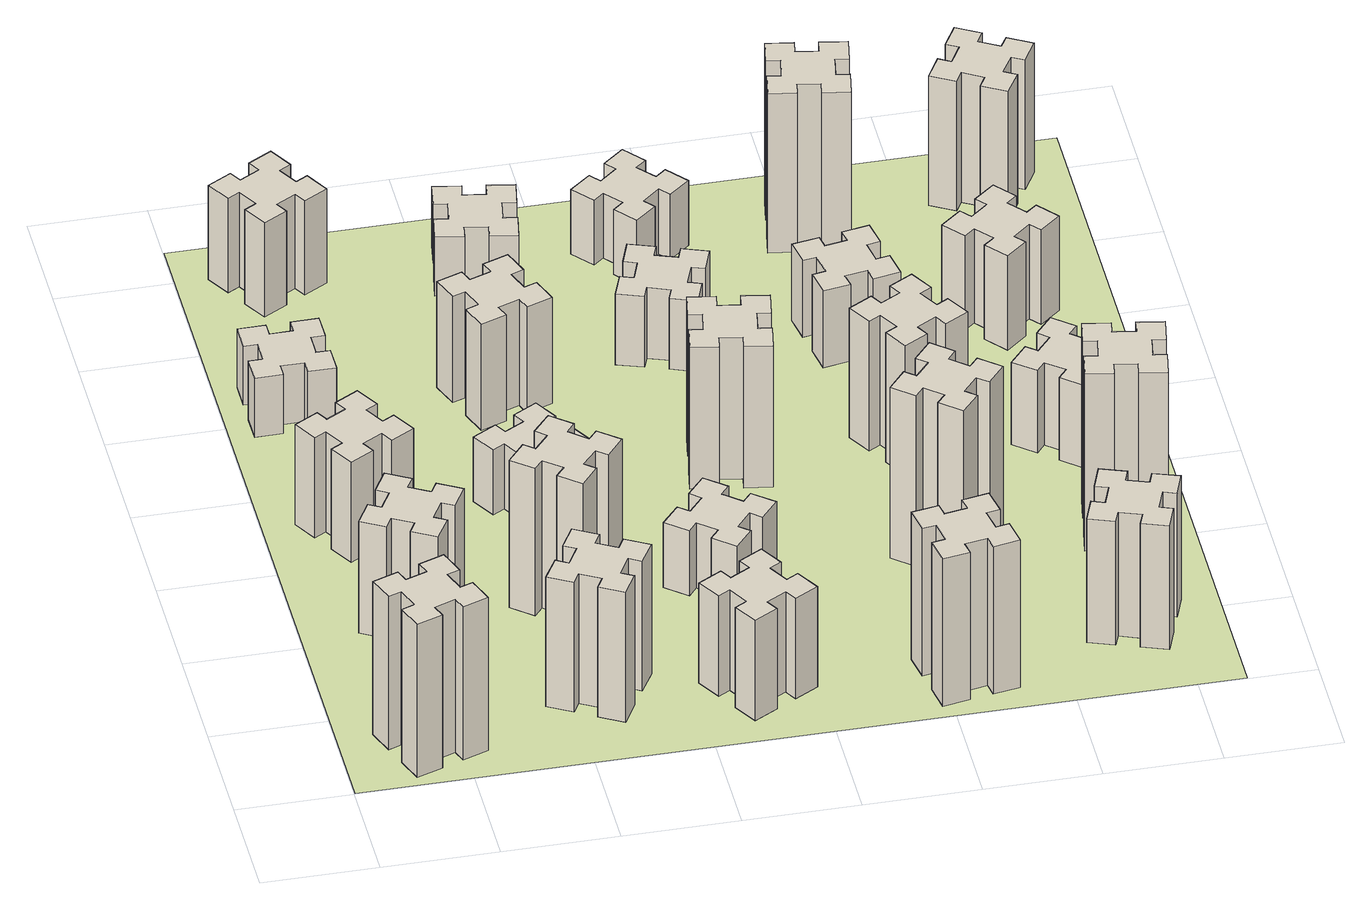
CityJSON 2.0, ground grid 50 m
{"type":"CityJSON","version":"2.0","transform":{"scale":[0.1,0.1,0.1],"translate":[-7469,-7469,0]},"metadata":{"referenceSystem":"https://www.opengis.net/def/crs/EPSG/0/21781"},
"CityObjects":{
"building1":{"type":"Building","attributes":{"class":"1000","function":"1000","usage":"1000","yearOfConstruction":2016,"roofType":"1000","measuredHeight":78,"storeysAboveGround":30,"storeysBelowGround":0},"geometry":[{"type":"Solid","lod":"1","boundaries":[[[[0,1,2,3,4,5,6,7,8,9,10,11,12,13,14,15,16,17,18,19]],[[17,16,20,21]],[[16,15,22,20]],[[15,14,23,22]],[[14,13,24,23]],[[13,12,25,24]],[[12,11,26,25]],[[11,10,27,26]],[[10,9,28,27]],[[9,8,29,28]],[[8,7,30,29]],[[7,6,31,30]],[[6,5,32,31]],[[5,4,33,32]],[[4,3,34,33]],[[3,2,35,34]],[[2,1,36,35]],[[1,0,37,36]],[[0,19,38,37]],[[19,18,39,38]],[[18,17,21,39]],[[24,25,26,27,28,29,30,31,32,33,34,35,36,37,38,39,21,20,22,23]]]]}]},
"building2":{"type":"Building","attributes":{"class":"1000","function":"1000","usage":"1000","yearOfConstruction":2016,"roofType":"1000","measuredHeight":57,"storeysAboveGround":30,"storeysBelowGround":0},"geometry":[{"type":"Solid","lod":"1","boundaries":[[[[40,41,42,43,44,45,46,47,48,49,50,51,52,53,54,55,56,57,58,59]],[[57,56,60,61]],[[56,55,62,60]],[[55,54,63,62]],[[54,53,64,63]],[[53,52,65,64]],[[52,51,66,65]],[[51,50,67,66]],[[50,49,68,67]],[[49,48,69,68]],[[48,47,70,69]],[[47,46,71,70]],[[46,45,72,71]],[[45,44,73,72]],[[44,43,74,73]],[[43,42,75,74]],[[42,41,76,75]],[[41,40,77,76]],[[40,59,78,77]],[[59,58,79,78]],[[58,57,61,79]],[[64,65,66,67,68,69,70,71,72,73,74,75,76,77,78,79,61,60,62,63]]]]}]},
"building3":{"type":"Building","attributes":{"class":"1000","function":"1000","usage":"1000","yearOfConstruction":2016,"roofType":"1000","measuredHeight":51,"storeysAboveGround":30,"storeysBelowGround":0},"geometry":[{"type":"Solid","lod":"1","boundaries":[[[[80,81,82,83,84,85,86,87,88,89,90,91,92,93,94,95,96,97,98,99]],[[97,96,100,101]],[[96,95,102,100]],[[95,94,103,102]],[[94,93,104,103]],[[93,92,105,104]],[[92,91,106,105]],[[91,90,107,106]],[[90,89,108,107]],[[89,88,109,108]],[[88,87,110,109]],[[87,86,111,110]],[[86,85,112,111]],[[85,84,113,112]],[[84,83,114,113]],[[83,82,115,114]],[[82,81,116,115]],[[81,80,117,116]],[[80,99,118,117]],[[99,98,119,118]],[[98,97,101,119]],[[104,105,106,107,108,109,110,111,112,113,114,115,116,117,118,119,101,100,102,103]]]]}]},
"building4":{"type":"Building","attributes":{"class":"1000","function":"1000","usage":"1000","yearOfConstruction":2016,"roofType":"1000","measuredHeight":30,"storeysAboveGround":30,"storeysBelowGround":0},"geometry":[{"type":"Solid","lod":"1","boundaries":[[[[120,121,122,123,124,125,126,127,128,129,130,131,132,133,134,135,136,137,138,139]],[[137,136,140,141]],[[136,135,142,140]],[[135,134,143,142]],[[134,133,144,143]],[[133,132,145,144]],[[132,131,146,145]],[[131,130,147,146]],[[130,129,148,147]],[[129,128,149,148]],[[128,127,150,149]],[[127,126,151,150]],[[126,125,152,151]],[[125,124,153,152]],[[124,123,154,153]],[[123,122,155,154]],[[122,121,156,155]],[[121,120,157,156]],[[120,139,158,157]],[[139,138,159,158]],[[138,137,141,159]],[[144,145,146,147,148,149,150,151,152,153,154,155,156,157,158,159,141,140,142,143]]]]}]},
"building5":{"type":"Building","attributes":{"class":"1000","function":"1000","usage":"1000","yearOfConstruction":2016,"roofType":"1000","measuredHeight":66,"storeysAboveGround":30,"storeysBelowGround":0},"geometry":[{"type":"Solid","lod":"1","boundaries":[[[[160,161,162,163,164,165,166,167,168,169,170,171,172,173,174,175,176,177,178,179]],[[177,176,180,181]],[[176,175,182,180]],[[175,174,183,182]],[[174,173,184,183]],[[173,172,185,184]],[[172,171,186,185]],[[171,170,187,186]],[[170,169,188,187]],[[169,168,189,188]],[[168,167,190,189]],[[167,166,191,190]],[[166,165,192,191]],[[165,164,193,192]],[[164,163,194,193]],[[163,162,195,194]],[[162,161,196,195]],[[161,160,197,196]],[[160,179,198,197]],[[179,178,199,198]],[[178,177,181,199]],[[184,185,186,187,188,189,190,191,192,193,194,195,196,197,198,199,181,180,182,183]]]]}]},
"building6":{"type":"Building","attributes":{"class":"1000","function":"1000","usage":"1000","yearOfConstruction":2016,"roofType":"1000","measuredHeight":48,"storeysAboveGround":30,"storeysBelowGround":0},"geometry":[{"type":"Solid","lod":"1","boundaries":[[[[200,201,202,203,204,205,206,207,208,209,210,211,212,213,214,215,216,217,218,219]],[[217,216,220,221]],[[216,215,222,220]],[[215,214,223,222]],[[214,213,224,223]],[[213,212,225,224]],[[212,211,226,225]],[[211,210,227,226]],[[210,209,228,227]],[[209,208,229,228]],[[208,207,230,229]],[[207,206,231,230]],[[206,205,232,231]],[[205,204,233,232]],[[204,203,234,233]],[[203,202,235,234]],[[202,201,236,235]],[[201,200,237,236]],[[200,219,238,237]],[[219,218,239,238]],[[218,217,221,239]],[[224,225,226,227,228,229,230,231,232,233,234,235,236,237,238,239,221,220,222,223]]]]}]},
"building7":{"type":"Building","attributes":{"class":"1000","function":"1000","usage":"1000","yearOfConstruction":2016,"roofType":"1000","measuredHeight":75,"storeysAboveGround":30,"storeysBelowGround":0},"geometry":[{"type":"Solid","lod":"1","boundaries":[[[[240,241,242,243,244,245,246,247,248,249,250,251,252,253,254,255,256,257,258,259]],[[257,256,260,261]],[[256,255,262,260]],[[255,254,263,262]],[[254,253,264,263]],[[253,252,265,264]],[[252,251,266,265]],[[251,250,267,266]],[[250,249,268,267]],[[249,248,269,268]],[[248,247,270,269]],[[247,246,271,270]],[[246,245,272,271]],[[245,244,273,272]],[[244,243,274,273]],[[243,242,275,274]],[[242,241,276,275]],[[241,240,277,276]],[[240,259,278,277]],[[259,258,279,278]],[[258,257,261,279]],[[264,265,266,267,268,269,270,271,272,273,274,275,276,277,278,279,261,260,262,263]]]]}]},
"building8":{"type":"Building","attributes":{"class":"1000","function":"1000","usage":"1000","yearOfConstruction":2016,"roofType":"1000","measuredHeight":33,"storeysAboveGround":30,"storeysBelowGround":0},"geometry":[{"type":"Solid","lod":"1","boundaries":[[[[280,281,282,283,284,285,286,287,288,289,290,291,292,293,294,295,296,297,298,299]],[[297,296,300,301]],[[296,295,302,300]],[[295,294,303,302]],[[294,293,304,303]],[[293,292,305,304]],[[292,291,306,305]],[[291,290,307,306]],[[290,289,308,307]],[[289,288,309,308]],[[288,287,310,309]],[[287,286,311,310]],[[286,285,312,311]],[[285,284,313,312]],[[284,283,314,313]],[[283,282,315,314]],[[282,281,316,315]],[[281,280,317,316]],[[280,299,318,317]],[[299,298,319,318]],[[298,297,301,319]],[[304,305,306,307,308,309,310,311,312,313,314,315,316,317,318,319,301,300,302,303]]]]}]},
"building9":{"type":"Building","attributes":{"class":"1000","function":"1000","usage":"1000","yearOfConstruction":2016,"roofType":"1000","measuredHeight":54,"storeysAboveGround":30,"storeysBelowGround":0},"geometry":[{"type":"Solid","lod":"1","boundaries":[[[[320,321,322,323,324,325,326,327,328,329,330,331,332,333,334,335,336,337,338,339]],[[337,336,340,341]],[[336,335,342,340]],[[335,334,343,342]],[[334,333,344,343]],[[333,332,345,344]],[[332,331,346,345]],[[331,330,347,346]],[[330,329,348,347]],[[329,328,349,348]],[[328,327,350,349]],[[327,326,351,350]],[[326,325,352,351]],[[325,324,353,352]],[[324,323,354,353]],[[323,322,355,354]],[[322,321,356,355]],[[321,320,357,356]],[[320,339,358,357]],[[339,338,359,358]],[[338,337,341,359]],[[344,345,346,347,348,349,350,351,352,353,354,355,356,357,358,359,341,340,342,343]]]]}]},
"building10":{"type":"Building","attributes":{"class":"1000","function":"1000","usage":"1000","yearOfConstruction":2016,"roofType":"1000","measuredHeight":51,"storeysAboveGround":30,"storeysBelowGround":0},"geometry":[{"type":"Solid","lod":"1","boundaries":[[[[360,361,362,363,364,365,366,367,368,369,370,371,372,373,374,375,376,377,378,379]],[[377,376,380,381]],[[376,375,382,380]],[[375,374,383,382]],[[374,373,384,383]],[[373,372,385,384]],[[372,371,386,385]],[[371,370,387,386]],[[370,369,388,387]],[[369,368,389,388]],[[368,367,390,389]],[[367,366,391,390]],[[366,365,392,391]],[[365,364,393,392]],[[364,363,394,393]],[[363,362,395,394]],[[362,361,396,395]],[[361,360,397,396]],[[360,379,398,397]],[[379,378,399,398]],[[378,377,381,399]],[[384,385,386,387,388,389,390,391,392,393,394,395,396,397,398,399,381,380,382,383]]]]}]},
"building11":{"type":"Building","attributes":{"class":"1000","function":"1000","usage":"1000","yearOfConstruction":2016,"roofType":"1000","measuredHeight":33,"storeysAboveGround":30,"storeysBelowGround":0},"geometry":[{"type":"Solid","lod":"1","boundaries":[[[[400,401,402,403,404,405,406,407,408,409,410,411,412,413,414,415,416,417,418,419]],[[417,416,420,421]],[[416,415,422,420]],[[415,414,423,422]],[[414,413,424,423]],[[413,412,425,424]],[[412,411,426,425]],[[411,410,427,426]],[[410,409,428,427]],[[409,408,429,428]],[[408,407,430,429]],[[407,406,431,430]],[[406,405,432,431]],[[405,404,433,432]],[[404,403,434,433]],[[403,402,435,434]],[[402,401,436,435]],[[401,400,437,436]],[[400,419,438,437]],[[419,418,439,438]],[[418,417,421,439]],[[424,425,426,427,428,429,430,431,432,433,434,435,436,437,438,439,421,420,422,423]]]]}]},
"building12":{"type":"Building","attributes":{"class":"1000","function":"1000","usage":"1000","yearOfConstruction":2016,"roofType":"1000","measuredHeight":30,"storeysAboveGround":30,"storeysBelowGround":0},"geometry":[{"type":"Solid","lod":"1","boundaries":[[[[440,441,442,443,444,445,446,447,448,449,450,451,452,453,454,455,456,457,458,459]],[[457,456,460,461]],[[456,455,462,460]],[[455,454,463,462]],[[454,453,464,463]],[[453,452,465,464]],[[452,451,466,465]],[[451,450,467,466]],[[450,449,468,467]],[[449,448,469,468]],[[448,447,470,469]],[[447,446,471,470]],[[446,445,472,471]],[[445,444,473,472]],[[444,443,474,473]],[[443,442,475,474]],[[442,441,476,475]],[[441,440,477,476]],[[440,459,478,477]],[[459,458,479,478]],[[458,457,461,479]],[[464,465,466,467,468,469,470,471,472,473,474,475,476,477,478,479,461,460,462,463]]]]}]},
"building13":{"type":"Building","attributes":{"class":"1000","function":"1000","usage":"1000","yearOfConstruction":2016,"roofType":"1000","measuredHeight":72,"storeysAboveGround":30,"storeysBelowGround":0},"geometry":[{"type":"Solid","lod":"1","boundaries":[[[[480,481,482,483,484,485,486,487,488,489,490,491,492,493,494,495,496,497,498,499]],[[497,496,500,501]],[[496,495,502,500]],[[495,494,503,502]],[[494,493,504,503]],[[493,492,505,504]],[[492,491,506,505]],[[491,490,507,506]],[[490,489,508,507]],[[489,488,509,508]],[[488,487,510,509]],[[487,486,511,510]],[[486,485,512,511]],[[485,484,513,512]],[[484,483,514,513]],[[483,482,515,514]],[[482,481,516,515]],[[481,480,517,516]],[[480,499,518,517]],[[499,498,519,518]],[[498,497,501,519]],[[504,505,506,507,508,509,510,511,512,513,514,515,516,517,518,519,501,500,502,503]]]]}]},
"building14":{"type":"Building","attributes":{"class":"1000","function":"1000","usage":"1000","yearOfConstruction":2016,"roofType":"1000","measuredHeight":36,"storeysAboveGround":30,"storeysBelowGround":0},"geometry":[{"type":"Solid","lod":"1","boundaries":[[[[520,521,522,523,524,525,526,527,528,529,530,531,532,533,534,535,536,537,538,539]],[[537,536,540,541]],[[536,535,542,540]],[[535,534,543,542]],[[534,533,544,543]],[[533,532,545,544]],[[532,531,546,545]],[[531,530,547,546]],[[530,529,548,547]],[[529,528,549,548]],[[528,527,550,549]],[[527,526,551,550]],[[526,525,552,551]],[[525,524,553,552]],[[524,523,554,553]],[[523,522,555,554]],[[522,521,556,555]],[[521,520,557,556]],[[520,539,558,557]],[[539,538,559,558]],[[538,537,541,559]],[[544,545,546,547,548,549,550,551,552,553,554,555,556,557,558,559,541,540,542,543]]]]}]},
"building15":{"type":"Building","attributes":{"class":"1000","function":"1000","usage":"1000","yearOfConstruction":2016,"roofType":"1000","measuredHeight":75,"storeysAboveGround":30,"storeysBelowGround":0},"geometry":[{"type":"Solid","lod":"1","boundaries":[[[[560,561,562,563,564,565,566,567,568,569,570,571,572,573,574,575,576,577,578,579]],[[577,576,580,581]],[[576,575,582,580]],[[575,574,583,582]],[[574,573,584,583]],[[573,572,585,584]],[[572,571,586,585]],[[571,570,587,586]],[[570,569,588,587]],[[569,568,589,588]],[[568,567,590,589]],[[567,566,591,590]],[[566,565,592,591]],[[565,564,593,592]],[[564,563,594,593]],[[563,562,595,594]],[[562,561,596,595]],[[561,560,597,596]],[[560,579,598,597]],[[579,578,599,598]],[[578,577,581,599]],[[584,585,586,587,588,589,590,591,592,593,594,595,596,597,598,599,581,580,582,583]]]]}]},
"building16":{"type":"Building","attributes":{"class":"1000","function":"1000","usage":"1000","yearOfConstruction":2016,"roofType":"1000","measuredHeight":33,"storeysAboveGround":30,"storeysBelowGround":0},"geometry":[{"type":"Solid","lod":"1","boundaries":[[[[600,601,602,603,604,605,606,607,608,609,610,611,612,613,614,615,616,617,618,619]],[[617,616,620,621]],[[616,615,622,620]],[[615,614,623,622]],[[614,613,624,623]],[[613,612,625,624]],[[612,611,626,625]],[[611,610,627,626]],[[610,609,628,627]],[[609,608,629,628]],[[608,607,630,629]],[[607,606,631,630]],[[606,605,632,631]],[[605,604,633,632]],[[604,603,634,633]],[[603,602,635,634]],[[602,601,636,635]],[[601,600,637,636]],[[600,619,638,637]],[[619,618,639,638]],[[618,617,621,639]],[[624,625,626,627,628,629,630,631,632,633,634,635,636,637,638,639,621,620,622,623]]]]}]},
"building17":{"type":"Building","attributes":{"class":"1000","function":"1000","usage":"1000","yearOfConstruction":2016,"roofType":"1000","measuredHeight":87,"storeysAboveGround":30,"storeysBelowGround":0},"geometry":[{"type":"Solid","lod":"1","boundaries":[[[[640,641,642,643,644,645,646,647,648,649,650,651,652,653,654,655,656,657,658,659]],[[657,656,660,661]],[[656,655,662,660]],[[655,654,663,662]],[[654,653,664,663]],[[653,652,665,664]],[[652,651,666,665]],[[651,650,667,666]],[[650,649,668,667]],[[649,648,669,668]],[[648,647,670,669]],[[647,646,671,670]],[[646,645,672,671]],[[645,644,673,672]],[[644,643,674,673]],[[643,642,675,674]],[[642,641,676,675]],[[641,640,677,676]],[[640,659,678,677]],[[659,658,679,678]],[[658,657,661,679]],[[664,665,666,667,668,669,670,671,672,673,674,675,676,677,678,679,661,660,662,663]]]]}]},
"building18":{"type":"Building","attributes":{"class":"1000","function":"1000","usage":"1000","yearOfConstruction":2016,"roofType":"1000","measuredHeight":66,"storeysAboveGround":30,"storeysBelowGround":0},"geometry":[{"type":"Solid","lod":"1","boundaries":[[[[680,681,682,683,684,685,686,687,688,689,690,691,692,693,694,695,696,697,698,699]],[[697,696,700,701]],[[696,695,702,700]],[[695,694,703,702]],[[694,693,704,703]],[[693,692,705,704]],[[692,691,706,705]],[[691,690,707,706]],[[690,689,708,707]],[[689,688,709,708]],[[688,687,710,709]],[[687,686,711,710]],[[686,685,712,711]],[[685,684,713,712]],[[684,683,714,713]],[[683,682,715,714]],[[682,681,716,715]],[[681,680,717,716]],[[680,699,718,717]],[[699,698,719,718]],[[698,697,701,719]],[[704,705,706,707,708,709,710,711,712,713,714,715,716,717,718,719,701,700,702,703]]]]}]},
"building19":{"type":"Building","attributes":{"class":"1000","function":"1000","usage":"1000","yearOfConstruction":2016,"roofType":"1000","measuredHeight":39,"storeysAboveGround":30,"storeysBelowGround":0},"geometry":[{"type":"Solid","lod":"1","boundaries":[[[[720,721,722,723,724,725,726,727,728,729,730,731,732,733,734,735,736,737,738,739]],[[737,736,740,741]],[[736,735,742,740]],[[735,734,743,742]],[[734,733,744,743]],[[733,732,745,744]],[[732,731,746,745]],[[731,730,747,746]],[[730,729,748,747]],[[729,728,749,748]],[[728,727,750,749]],[[727,726,751,750]],[[726,725,752,751]],[[725,724,753,752]],[[724,723,754,753]],[[723,722,755,754]],[[722,721,756,755]],[[721,720,757,756]],[[720,739,758,757]],[[739,738,759,758]],[[738,737,741,759]],[[744,745,746,747,748,749,750,751,752,753,754,755,756,757,758,759,741,740,742,743]]]]}]},
"building20":{"type":"Building","attributes":{"class":"1000","function":"1000","usage":"1000","yearOfConstruction":2016,"roofType":"1000","measuredHeight":63,"storeysAboveGround":30,"storeysBelowGround":0},"geometry":[{"type":"Solid","lod":"1","boundaries":[[[[760,761,762,763,764,765,766,767,768,769,770,771,772,773,774,775,776,777,778,779]],[[777,776,780,781]],[[776,775,782,780]],[[775,774,783,782]],[[774,773,784,783]],[[773,772,785,784]],[[772,771,786,785]],[[771,770,787,786]],[[770,769,788,787]],[[769,768,789,788]],[[768,767,790,789]],[[767,766,791,790]],[[766,765,792,791]],[[765,764,793,792]],[[764,763,794,793]],[[763,762,795,794]],[[762,761,796,795]],[[761,760,797,796]],[[760,779,798,797]],[[779,778,799,798]],[[778,777,781,799]],[[784,785,786,787,788,789,790,791,792,793,794,795,796,797,798,799,781,780,782,783]]]]}]},
"building21":{"type":"Building","attributes":{"class":"1000","function":"1000","usage":"1000","yearOfConstruction":2016,"roofType":"1000","measuredHeight":81,"storeysAboveGround":30,"storeysBelowGround":0},"geometry":[{"type":"Solid","lod":"1","boundaries":[[[[800,801,802,803,804,805,806,807,808,809,810,811,812,813,814,815,816,817,818,819]],[[817,816,820,821]],[[816,815,822,820]],[[815,814,823,822]],[[814,813,824,823]],[[813,812,825,824]],[[812,811,826,825]],[[811,810,827,826]],[[810,809,828,827]],[[809,808,829,828]],[[808,807,830,829]],[[807,806,831,830]],[[806,805,832,831]],[[805,804,833,832]],[[804,803,834,833]],[[803,802,835,834]],[[802,801,836,835]],[[801,800,837,836]],[[800,819,838,837]],[[819,818,839,838]],[[818,817,821,839]],[[824,825,826,827,828,829,830,831,832,833,834,835,836,837,838,839,821,820,822,823]]]]}]},
"building22":{"type":"Building","attributes":{"class":"1000","function":"1000","usage":"1000","yearOfConstruction":2016,"roofType":"1000","measuredHeight":90,"storeysAboveGround":30,"storeysBelowGround":0},"geometry":[{"type":"Solid","lod":"1","boundaries":[[[[840,841,842,843,844,845,846,847,848,849,850,851,852,853,854,855,856,857,858,859]],[[857,856,860,861]],[[856,855,862,860]],[[855,854,863,862]],[[854,853,864,863]],[[853,852,865,864]],[[852,851,866,865]],[[851,850,867,866]],[[850,849,868,867]],[[849,848,869,868]],[[848,847,870,869]],[[847,846,871,870]],[[846,845,872,871]],[[845,844,873,872]],[[844,843,874,873]],[[843,842,875,874]],[[842,841,876,875]],[[841,840,877,876]],[[840,859,878,877]],[[859,858,879,878]],[[858,857,861,879]],[[864,865,866,867,868,869,870,871,872,873,874,875,876,877,878,879,861,860,862,863]]]]}]},
"building23":{"type":"Building","attributes":{"class":"1000","function":"1000","usage":"1000","yearOfConstruction":2016,"roofType":"1000","measuredHeight":42,"storeysAboveGround":30,"storeysBelowGround":0},"geometry":[{"type":"Solid","lod":"1","boundaries":[[[[880,881,882,883,884,885,886,887,888,889,890,891,892,893,894,895,896,897,898,899]],[[897,896,900,901]],[[896,895,902,900]],[[895,894,903,902]],[[894,893,904,903]],[[893,892,905,904]],[[892,891,906,905]],[[891,890,907,906]],[[890,889,908,907]],[[889,888,909,908]],[[888,887,910,909]],[[887,886,911,910]],[[886,885,912,911]],[[885,884,913,912]],[[884,883,914,913]],[[883,882,915,914]],[[882,881,916,915]],[[881,880,917,916]],[[880,899,918,917]],[[899,898,919,918]],[[898,897,901,919]],[[904,905,906,907,908,909,910,911,912,913,914,915,916,917,918,919,901,900,902,903]]]]}]},
"building24":{"type":"Building","attributes":{"class":"1000","function":"1000","usage":"1000","yearOfConstruction":2016,"roofType":"1000","measuredHeight":48,"storeysAboveGround":30,"storeysBelowGround":0},"geometry":[{"type":"Solid","lod":"1","boundaries":[[[[920,921,922,923,924,925,926,927,928,929,930,931,932,933,934,935,936,937,938,939]],[[937,936,940,941]],[[936,935,942,940]],[[935,934,943,942]],[[934,933,944,943]],[[933,932,945,944]],[[932,931,946,945]],[[931,930,947,946]],[[930,929,948,947]],[[929,928,949,948]],[[928,927,950,949]],[[927,926,951,950]],[[926,925,952,951]],[[925,924,953,952]],[[924,923,954,953]],[[923,922,955,954]],[[922,921,956,955]],[[921,920,957,956]],[[920,939,958,957]],[[939,938,959,958]],[[938,937,941,959]],[[944,945,946,947,948,949,950,951,952,953,954,955,956,957,958,959,941,940,942,943]]]]}]},
"building25":{"type":"Building","attributes":{"class":"1000","function":"1000","usage":"1000","yearOfConstruction":2016,"roofType":"1000","measuredHeight":66,"storeysAboveGround":30,"storeysBelowGround":0},"geometry":[{"type":"Solid","lod":"1","boundaries":[[[[960,961,962,963,964,965,966,967,968,969,970,971,972,973,974,975,976,977,978,979]],[[977,976,980,981]],[[976,975,982,980]],[[975,974,983,982]],[[974,973,984,983]],[[973,972,985,984]],[[972,971,986,985]],[[971,970,987,986]],[[970,969,988,987]],[[969,968,989,988]],[[968,967,990,989]],[[967,966,991,990]],[[966,965,992,991]],[[965,964,993,992]],[[964,963,994,993]],[[963,962,995,994]],[[962,961,996,995]],[[961,960,997,996]],[[960,979,998,997]],[[979,978,999,998]],[[978,977,981,999]],[[984,985,986,987,988,989,990,991,992,993,994,995,996,997,998,999,981,980,982,983]]]]}]},
"landuse1":{"type":"LandUse","attributes":{"name":"plot1","function":"1010"},"geometry":[{"type":"MultiSurface","lod":"1","boundaries":[[[1000,1001,1002,1003]]]}]}
},
"vertices":[
[385,396,0],[291,362,0],[270,418,0],[157,377,0],[199,264,0],[255,285,0],[289,191,0],[233,170,0],[274,57,0],[387,99,0],[366,155,0],[460,189,0],[480,133,0],[593,174,0],[552,287,0],[496,266,0],[462,360,0],[518,380,0],[477,493,0],[364,452,0],[462,360,780],[518,380,780],[496,266,780],[552,287,780],[593,174,780],[480,133,780],[460,189,780],[366,155,780],[387,99,780],[274,57,780],[233,170,780],[289,191,780],[255,285,780],[199,264,780],[157,377,780],[270,418,780],[291,362,780],[385,396,780],[364,452,780],[477,493,780],
[405,1214,0],[355,1127,0],[303,1157,0],[243,1053,0],[347,993,0],[377,1045,0],[464,995,0],[434,943,0],[538,883,0],[598,987,0],[546,1017,0],[596,1104,0],[648,1074,0],[708,1178,0],[604,1238,0],[574,1186,0],[487,1236,0],[517,1288,0],[413,1348,0],[353,1244,0],[487,1236,570],[517,1288,570],[574,1186,570],[604,1238,570],[708,1178,570],[648,1074,570],[596,1104,570],[546,1017,570],[598,987,570],[538,883,570],[434,943,570],[464,995,570],[377,1045,570],[347,993,570],[243,1053,570],[303,1157,570],[355,1127,570],[405,1214,570],[353,1244,570],[413,1348,570],
[387,1635,0],[474,1685,0],[504,1633,0],[608,1693,0],[548,1797,0],[496,1767,0],[446,1854,0],[498,1884,0],[438,1988,0],[334,1928,0],[364,1876,0],[277,1826,0],[247,1878,0],[143,1818,0],[203,1714,0],[255,1744,0],[305,1657,0],[253,1627,0],[313,1523,0],[417,1583,0],[305,1657,510],[253,1627,510],[255,1744,510],[203,1714,510],[143,1818,510],[247,1878,510],[277,1826,510],[364,1876,510],[334,1928,510],[438,1988,510],[498,1884,510],[446,1854,510],[496,1767,510],[548,1797,510],[608,1693,510],[504,1633,510],[474,1685,510],[387,1635,510],[417,1583,510],[313,1523,510],
[165,2645,0],[165,2545,0],[105,2545,0],[105,2425,0],[225,2425,0],[225,2485,0],[325,2485,0],[325,2425,0],[445,2425,0],[445,2545,0],[385,2545,0],[385,2645,0],[445,2645,0],[445,2765,0],[325,2765,0],[325,2705,0],[225,2705,0],[225,2765,0],[105,2765,0],[105,2645,0],[225,2705,300],[225,2765,300],[325,2705,300],[325,2765,300],[445,2765,300],[445,2645,300],[385,2645,300],[385,2545,300],[445,2545,300],[445,2425,300],[325,2425,300],[325,2485,300],[225,2485,300],[225,2425,300],[105,2425,300],[105,2545,300],[165,2545,300],[165,2645,300],[105,2645,300],[105,2765,300],
[1186,377,0],[1236,464,0],[1288,434,0],[1348,538,0],[1244,598,0],[1214,546,0],[1127,596,0],[1157,648,0],[1053,708,0],[993,604,0],[1045,574,0],[995,487,0],[943,517,0],[883,413,0],[987,353,0],[1017,405,0],[1104,355,0],[1074,303,0],[1178,243,0],[1238,347,0],[1104,355,660],[1074,303,660],[1017,405,660],[987,353,660],[883,413,660],[943,517,660],[995,487,660],[1045,574,660],[993,604,660],[1053,708,660],[1157,648,660],[1127,596,660],[1214,546,660],[1244,598,660],[1348,538,660],[1288,434,660],[1236,464,660],[1186,377,660],[1238,347,660],[1178,243,660],
[496,3447,0],[446,3534,0],[498,3564,0],[438,3668,0],[334,3608,0],[364,3556,0],[277,3506,0],[247,3558,0],[143,3498,0],[203,3394,0],[255,3424,0],[305,3337,0],[253,3307,0],[313,3203,0],[417,3263,0],[387,3315,0],[474,3365,0],[504,3313,0],[608,3373,0],[548,3477,0],[474,3365,480],[504,3313,480],[387,3315,480],[417,3263,480],[313,3203,480],[253,3307,480],[305,3337,480],[255,3424,480],[203,3394,480],[143,3498,480],[247,3558,480],[277,3506,480],[364,3556,480],[334,3608,480],[438,3668,480],[498,3564,480],[446,3534,480],[496,3447,480],[548,3477,480],[608,3373,480],
[1006,1063,0],[1083,999,0],[1044,953,0],[1136,876,0],[1213,968,0],[1167,1006,0],[1232,1083,0],[1278,1044,0],[1355,1136,0],[1263,1213,0],[1224,1167,0],[1148,1232,0],[1186,1278,0],[1094,1355,0],[1017,1263,0],[1063,1224,0],[999,1148,0],[953,1186,0],[876,1094,0],[968,1017,0],[999,1148,750],[953,1186,750],[1063,1224,750],[1017,1263,750],[1094,1355,750],[1186,1278,750],[1148,1232,750],[1224,1167,750],[1263,1213,750],[1355,1136,750],[1278,1044,750],[1232,1083,750],[1167,1006,750],[1213,968,750],[1136,876,750],[1044,953,750],[1083,999,750],[1006,1063,750],[968,1017,750],[876,1094,750],
[1127,1635,0],[1214,1685,0],[1244,1633,0],[1348,1693,0],[1288,1797,0],[1236,1767,0],[1186,1854,0],[1238,1884,0],[1178,1988,0],[1074,1928,0],[1104,1876,0],[1017,1826,0],[987,1878,0],[883,1818,0],[943,1714,0],[995,1744,0],[1045,1657,0],[993,1627,0],[1053,1523,0],[1157,1583,0],[1045,1657,330],[993,1627,330],[995,1744,330],[943,1714,330],[883,1818,330],[987,1878,330],[1017,1826,330],[1104,1876,330],[1074,1928,330],[1178,1988,330],[1238,1884,330],[1186,1854,330],[1236,1767,330],[1288,1797,330],[1348,1693,330],[1244,1633,330],[1214,1685,330],[1127,1635,330],[1157,1583,330],[1053,1523,330],
[1125,2616,0],[1031,2582,0],[1010,2638,0],[897,2597,0],[939,2484,0],[995,2505,0],[1029,2411,0],[973,2390,0],[1014,2277,0],[1127,2319,0],[1106,2375,0],[1200,2409,0],[1220,2353,0],[1333,2394,0],[1292,2507,0],[1236,2486,0],[1202,2580,0],[1258,2600,0],[1217,2713,0],[1104,2672,0],[1202,2580,540],[1258,2600,540],[1236,2486,540],[1292,2507,540],[1333,2394,540],[1220,2353,540],[1200,2409,540],[1106,2375,540],[1127,2319,540],[1014,2277,540],[973,2390,540],[1029,2411,540],[995,2505,540],[939,2484,540],[897,2597,540],[1010,2638,540],[1031,2582,540],[1125,2616,540],[1104,2672,540],[1217,2713,540],
[1744,496,0],[1657,446,0],[1627,498,0],[1523,438,0],[1583,334,0],[1635,364,0],[1685,277,0],[1633,247,0],[1693,143,0],[1797,203,0],[1767,255,0],[1854,305,0],[1884,253,0],[1988,313,0],[1928,417,0],[1876,387,0],[1826,474,0],[1878,504,0],[1818,608,0],[1714,548,0],[1826,474,510],[1878,504,510],[1876,387,510],[1928,417,510],[1988,313,510],[1884,253,510],[1854,305,510],[1767,255,510],[1797,203,510],[1693,143,510],[1633,247,510],[1685,277,510],[1635,364,510],[1583,334,510],[1523,438,510],[1627,498,510],[1657,446,510],[1744,496,510],[1714,548,510],[1818,608,510],
[1703,1224,0],[1639,1148,0],[1593,1186,0],[1516,1094,0],[1608,1017,0],[1646,1063,0],[1723,999,0],[1684,953,0],[1776,876,0],[1853,968,0],[1807,1006,0],[1872,1083,0],[1918,1044,0],[1995,1136,0],[1903,1213,0],[1864,1167,0],[1788,1232,0],[1826,1278,0],[1734,1355,0],[1657,1263,0],[1788,1232,330],[1826,1278,330],[1864,1167,330],[1903,1213,330],[1995,1136,330],[1918,1044,330],[1872,1083,330],[1807,1006,330],[1853,968,330],[1776,876,330],[1684,953,330],[1723,999,330],[1646,1063,330],[1608,1017,330],[1516,1094,330],[1593,1186,330],[1639,1148,330],[1703,1224,330],[1657,1263,330],[1734,1355,330],
[1116,3404,0],[1098,3305,0],[1039,3316,0],[1018,3197,0],[1137,3177,0],[1147,3236,0],[1245,3218,0],[1235,3159,0],[1353,3138,0],[1374,3257,0],[1315,3267,0],[1332,3365,0],[1391,3355,0],[1412,3473,0],[1294,3494,0],[1284,3435,0],[1185,3452,0],[1196,3511,0],[1077,3532,0],[1057,3414,0],[1185,3452,300],[1196,3511,300],[1284,3435,300],[1294,3494,300],[1412,3473,300],[1391,3355,300],[1332,3365,300],[1315,3267,300],[1374,3257,300],[1353,3138,300],[1235,3159,300],[1245,3218,300],[1147,3236,300],[1137,3177,300],[1018,3197,300],[1039,3316,300],[1098,3305,300],[1116,3404,300],[1057,3414,300],[1077,3532,300],
[2024,1955,0],[1925,1972,0],[1936,2031,0],[1817,2052,0],[1797,1934,0],[1856,1924,0],[1838,1825,0],[1779,1836,0],[1758,1717,0],[1877,1697,0],[1887,1756,0],[1985,1738,0],[1975,1679,0],[2093,1658,0],[2114,1777,0],[2055,1787,0],[2072,1885,0],[2131,1875,0],[2152,1993,0],[2034,2014,0],[2072,1885,720],[2131,1875,720],[2055,1787,720],[2114,1777,720],[2093,1658,720],[1975,1679,720],[1985,1738,720],[1887,1756,720],[1877,1697,720],[1758,1717,720],[1779,1836,720],[1838,1825,720],[1856,1924,720],[1797,1934,720],[1817,2052,720],[1936,2031,720],[1925,1972,720],[2024,1955,720],[2034,2014,720],[2152,1993,720],
[1942,2611,0],[1976,2705,0],[2032,2684,0],[2073,2797,0],[1960,2838,0],[1940,2782,0],[1846,2816,0],[1867,2872,0],[1754,2913,0],[1713,2800,0],[1769,2780,0],[1735,2686,0],[1679,2707,0],[1637,2594,0],[1750,2553,0],[1771,2609,0],[1865,2575,0],[1844,2519,0],[1957,2477,0],[1998,2590,0],[1865,2575,360],[1844,2519,360],[1771,2609,360],[1750,2553,360],[1637,2594,360],[1679,2707,360],[1735,2686,360],[1769,2780,360],[1713,2800,360],[1754,2913,360],[1867,2872,360],[1846,2816,360],[1940,2782,360],[1960,2838,360],[2073,2797,360],[2032,2684,360],[1976,2705,360],[1942,2611,360],[1998,2590,360],[1957,2477,360],
[2712,245,0],[2695,344,0],[2754,354,0],[2733,472,0],[2615,451,0],[2625,392,0],[2527,375,0],[2517,434,0],[2398,413,0],[2419,295,0],[2478,305,0],[2496,207,0],[2437,197,0],[2457,78,0],[2576,99,0],[2565,158,0],[2664,176,0],[2674,117,0],[2792,137,0],[2771,256,0],[2664,176,750],[2674,117,750],[2565,158,750],[2576,99,750],[2457,78,750],[2437,197,750],[2496,207,750],[2478,305,750],[2419,295,750],[2398,413,750],[2517,434,750],[2527,375,750],[2625,392,750],[2615,451,750],[2733,472,750],[2754,354,750],[2695,344,750],[2712,245,750],[2771,256,750],[2792,137,750],
[1972,3368,0],[1907,3444,0],[1953,3483,0],[1876,3575,0],[1784,3498,0],[1823,3452,0],[1746,3387,0],[1708,3433,0],[1616,3356,0],[1693,3264,0],[1739,3303,0],[1803,3226,0],[1757,3188,0],[1834,3096,0],[1926,3173,0],[1888,3219,0],[1964,3283,0],[2003,3237,0],[2095,3314,0],[2018,3406,0],[1964,3283,330],[2003,3237,330],[1888,3219,330],[1926,3173,330],[1834,3096,330],[1757,3188,330],[1803,3226,330],[1739,3303,330],[1693,3264,330],[1616,3356,330],[1708,3433,330],[1746,3387,330],[1823,3452,330],[1784,3498,330],[1876,3575,330],[1953,3483,330],[1907,3444,330],[1972,3368,330],[2018,3406,330],[2095,3314,330],
[2804,1167,0],[2728,1232,0],[2766,1278,0],[2674,1355,0],[2597,1263,0],[2643,1224,0],[2579,1148,0],[2533,1186,0],[2456,1094,0],[2548,1017,0],[2586,1063,0],[2663,999,0],[2624,953,0],[2716,876,0],[2793,968,0],[2747,1006,0],[2812,1083,0],[2858,1044,0],[2935,1136,0],[2843,1213,0],[2812,1083,870],[2858,1044,870],[2747,1006,870],[2793,968,870],[2716,876,870],[2624,953,870],[2663,999,870],[2586,1063,870],[2548,1017,870],[2456,1094,870],[2533,1186,870],[2579,1148,870],[2643,1224,870],[2597,1263,870],[2674,1355,870],[2766,1278,870],[2728,1232,870],[2804,1167,870],[2843,1213,870],[2935,1136,870],
[2684,1976,0],[2597,1926,0],[2567,1978,0],[2463,1918,0],[2523,1814,0],[2575,1844,0],[2625,1757,0],[2573,1727,0],[2633,1623,0],[2737,1683,0],[2707,1735,0],[2794,1785,0],[2824,1733,0],[2928,1793,0],[2868,1897,0],[2816,1867,0],[2766,1954,0],[2818,1984,0],[2758,2088,0],[2654,2028,0],[2766,1954,660],[2818,1984,660],[2816,1867,660],[2868,1897,660],[2928,1793,660],[2824,1733,660],[2794,1785,660],[2707,1735,660],[2737,1683,660],[2633,1623,660],[2573,1727,660],[2625,1757,660],[2575,1844,660],[2523,1814,660],[2463,1918,660],[2567,1978,660],[2597,1926,660],[2684,1976,660],[2654,2028,660],[2758,2088,660],
[2712,2565,0],[2695,2664,0],[2754,2674,0],[2733,2792,0],[2615,2771,0],[2625,2712,0],[2527,2695,0],[2517,2754,0],[2398,2733,0],[2419,2615,0],[2478,2625,0],[2496,2527,0],[2437,2517,0],[2457,2398,0],[2576,2419,0],[2565,2478,0],[2664,2496,0],[2674,2437,0],[2792,2457,0],[2771,2576,0],[2664,2496,390],[2674,2437,390],[2565,2478,390],[2576,2419,390],[2457,2398,390],[2437,2517,390],[2496,2527,390],[2478,2625,390],[2419,2615,390],[2398,2733,390],[2517,2754,390],[2527,2695,390],[2625,2712,390],[2615,2771,390],[2733,2792,390],[2754,2674,390],[2695,2664,390],[2712,2565,390],[2771,2576,390],[2792,2457,390],
[3420,562,0],[3326,596,0],[3347,652,0],[3234,693,0],[3193,580,0],[3249,560,0],[3215,466,0],[3159,487,0],[3117,374,0],[3230,333,0],[3251,389,0],[3345,355,0],[3324,299,0],[3437,257,0],[3478,370,0],[3422,391,0],[3456,485,0],[3512,464,0],[3553,577,0],[3440,618,0],[3456,485,630],[3512,464,630],[3422,391,630],[3478,370,630],[3437,257,630],[3324,299,630],[3345,355,630],[3251,389,630],[3230,333,630],[3117,374,630],[3159,487,630],[3215,466,630],[3249,560,630],[3193,580,630],[3234,693,630],[3347,652,630],[3326,596,630],[3420,562,630],[3440,618,630],[3553,577,630],
[2695,3267,0],[2712,3365,0],[2771,3355,0],[2792,3473,0],[2674,3494,0],[2664,3435,0],[2565,3452,0],[2576,3511,0],[2457,3532,0],[2437,3414,0],[2496,3404,0],[2478,3305,0],[2419,3316,0],[2398,3197,0],[2517,3177,0],[2527,3236,0],[2625,3218,0],[2615,3159,0],[2733,3138,0],[2754,3257,0],[2625,3218,810],[2615,3159,810],[2527,3236,810],[2517,3177,810],[2398,3197,810],[2419,3316,810],[2478,3305,810],[2496,3404,810],[2437,3414,810],[2457,3532,810],[2576,3511,810],[2565,3452,810],[2664,3435,810],[2674,3494,810],[2792,3473,810],[2771,3355,810],[2712,3365,810],[2695,3267,810],[2754,3257,810],[2733,3138,810],
[3367,1016,0],[3465,998,0],[3455,939,0],[3573,918,0],[3594,1037,0],[3535,1047,0],[3552,1145,0],[3611,1135,0],[3632,1253,0],[3514,1274,0],[3504,1215,0],[3405,1232,0],[3416,1291,0],[3297,1312,0],[3277,1194,0],[3336,1184,0],[3318,1085,0],[3259,1096,0],[3238,977,0],[3357,957,0],[3318,1085,900],[3259,1096,900],[3336,1184,900],[3277,1194,900],[3297,1312,900],[3416,1291,900],[3405,1232,900],[3504,1215,900],[3514,1274,900],[3632,1253,900],[3611,1135,900],[3552,1145,900],[3535,1047,900],[3594,1037,900],[3573,918,900],[3455,939,900],[3465,998,900],[3367,1016,900],[3357,957,900],[3238,977,900],
[3283,1864,0],[3219,1788,0],[3173,1826,0],[3096,1734,0],[3188,1657,0],[3226,1703,0],[3303,1639,0],[3264,1593,0],[3356,1516,0],[3433,1608,0],[3387,1646,0],[3452,1723,0],[3498,1684,0],[3575,1776,0],[3483,1853,0],[3444,1807,0],[3368,1872,0],[3406,1918,0],[3314,1995,0],[3237,1903,0],[3368,1872,420],[3406,1918,420],[3444,1807,420],[3483,1853,420],[3575,1776,420],[3498,1684,420],[3452,1723,420],[3387,1646,420],[3433,1608,420],[3356,1516,420],[3264,1593,420],[3303,1639,420],[3226,1703,420],[3188,1657,420],[3096,1734,420],[3173,1826,420],[3219,1788,420],[3283,1864,420],[3237,1903,420],[3314,1995,420],
[3119,2563,0],[3183,2486,0],[3137,2448,0],[3214,2356,0],[3306,2433,0],[3268,2479,0],[3344,2543,0],[3383,2497,0],[3475,2574,0],[3398,2666,0],[3352,2628,0],[3287,2704,0],[3333,2743,0],[3256,2835,0],[3164,2758,0],[3203,2712,0],[3126,2647,0],[3088,2693,0],[2996,2616,0],[3073,2524,0],[3126,2647,480],[3088,2693,480],[3203,2712,480],[3164,2758,480],[3256,2835,480],[3333,2743,480],[3287,2704,480],[3352,2628,480],[3398,2666,480],[3475,2574,480],[3383,2497,480],[3344,2543,480],[3268,2479,480],[3306,2433,480],[3214,2356,480],[3137,2448,480],[3183,2486,480],[3119,2563,480],[3073,2524,480],[2996,2616,480],
[3237,3365,0],[3324,3315,0],[3294,3263,0],[3398,3203,0],[3458,3307,0],[3406,3337,0],[3456,3424,0],[3508,3394,0],[3568,3498,0],[3464,3558,0],[3434,3506,0],[3347,3556,0],[3377,3608,0],[3273,3668,0],[3213,3564,0],[3265,3534,0],[3215,3447,0],[3163,3477,0],[3103,3373,0],[3207,3313,0],[3215,3447,660],[3163,3477,660],[3265,3534,660],[3213,3564,660],[3273,3668,660],[3377,3608,660],[3347,3556,660],[3434,3506,660],[3464,3558,660],[3568,3498,660],[3508,3394,660],[3456,3424,660],[3406,3337,660],[3458,3307,660],[3398,3203,660],[3294,3263,660],[3324,3315,660],[3237,3365,660],[3207,3313,660],[3103,3373,660],
[5,3705,0],[3705,3705,0],[3705,5,0],[5,5,0]
]}
